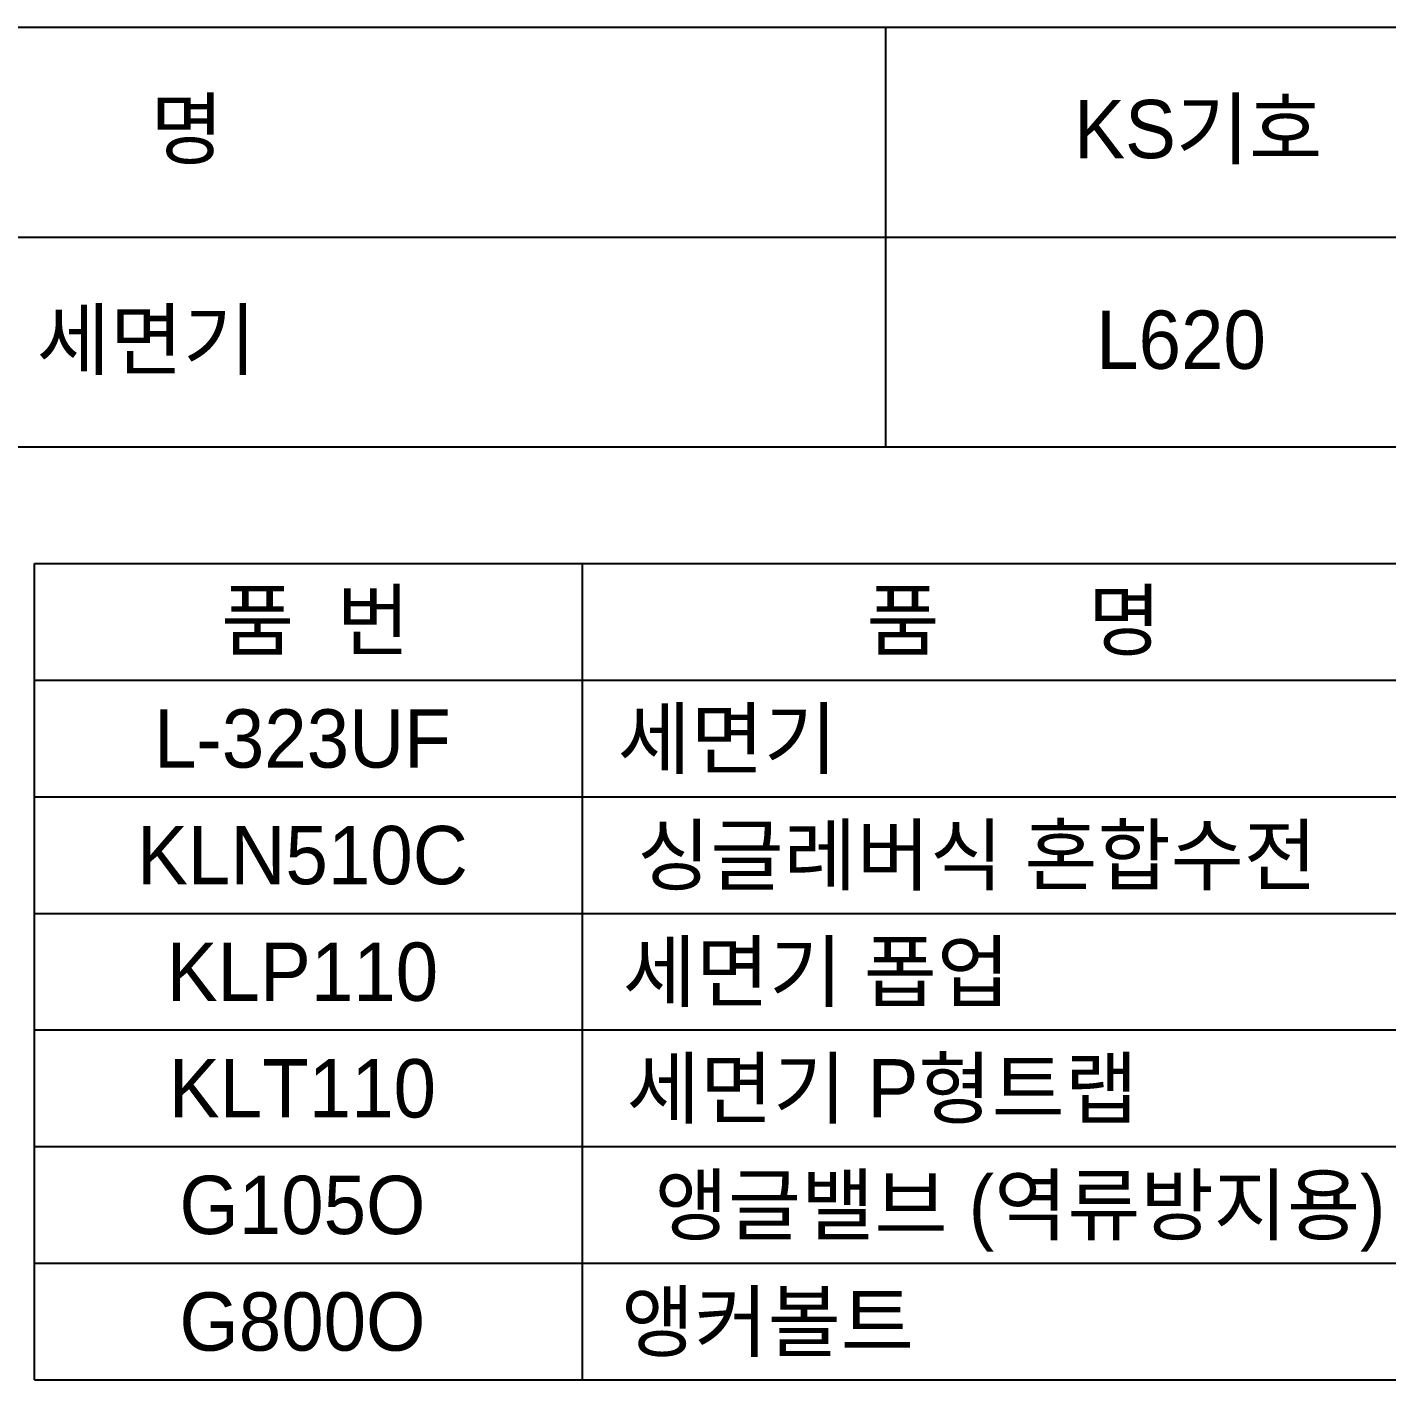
# Model space of a CAD drawing. Header units: millimetres. Extents: x 0 to 1800, y -67 to 2530.
# Drawn here: x 922 to 1505, y 1950 to 2530 of the extents above; entities that cross this region are included whole.
import ezdxf
from ezdxf.enums import TextEntityAlignment as Align

# ---------------------------------------------------------------- set-up
doc = ezdxf.new("R2010")
doc.units = ezdxf.units.MM
doc.layers.add('TEXT', color=7, linetype='Continuous')
doc.layers.add('도각라인', color=7, linetype='Continuous')
doc.styles.add('타이틀', font='H2GTRM.TTF', dxfattribs={"height": 25})

msp = doc.modelspace()

# ---------------------------------------------------------------- linework, layer by layer
at = {"layer": '도각라인'}
for p, q in [((0, 2530), (1800, 2530)), ((1290, 2350), (1290, 2530)), ((520, 2440), (1800, 2440)), ((0, 2350), (1800, 2350)), ((925, 1950), (925, 2300)), ((925, 2300), (1770, 2300)), ((1160, 1950), (1160, 2300)), ((925, 2250), (1770, 2250)), ((925, 2200), (1770, 2200)), ((925, 2150), (1770, 2150)), ((925, 2100), (1770, 2100)), ((925, 2050), (1770, 2050)), ((925, 2000), (1770, 2000)), ((925, 1950), (1770, 1950))]:
    msp.add_line(p, q, dxfattribs=at)

# ---------------------------------------------------------------- texts
at = {"layer": 'TEXT', "style": '타이틀'}
for s, p in [('품             명', (915.69, 2486.4)), ('KS기호', (1423.85, 2486.32)), ('평면붙임 세면기', (905.77, 2396)), ('L620', (1416.49, 2396)), ('품  번', (1045.47, 2275.73)), ('품       명', (1344.82, 2275.73)), ('세면기', (1222.06, 2225)), ('L-323UF', (1039.88, 2225)), ('KLN510C', (1039.88, 2175)), ('싱글레버식 혼합수전', (1329.06, 2175)), ('세면기 폽업', (1260.19, 2125)), ('KLP110', (1039.88, 2125)), ('KLT110', (1039.88, 2075)), ('세면기 P형트랩', (1288.48, 2075)), ('앵글밸브 (역류방지용)', (1347.51, 2025)), ('G105O', (1039.88, 2025)), ('G800O', (1039.88, 1975)), ('앵커볼트', (1239.28, 1975))]:
    msp.add_text(s, height=25, dxfattribs=at).set_placement(p, align=Align.MIDDLE_CENTER)

doc.saveas('drawing.dxf')
